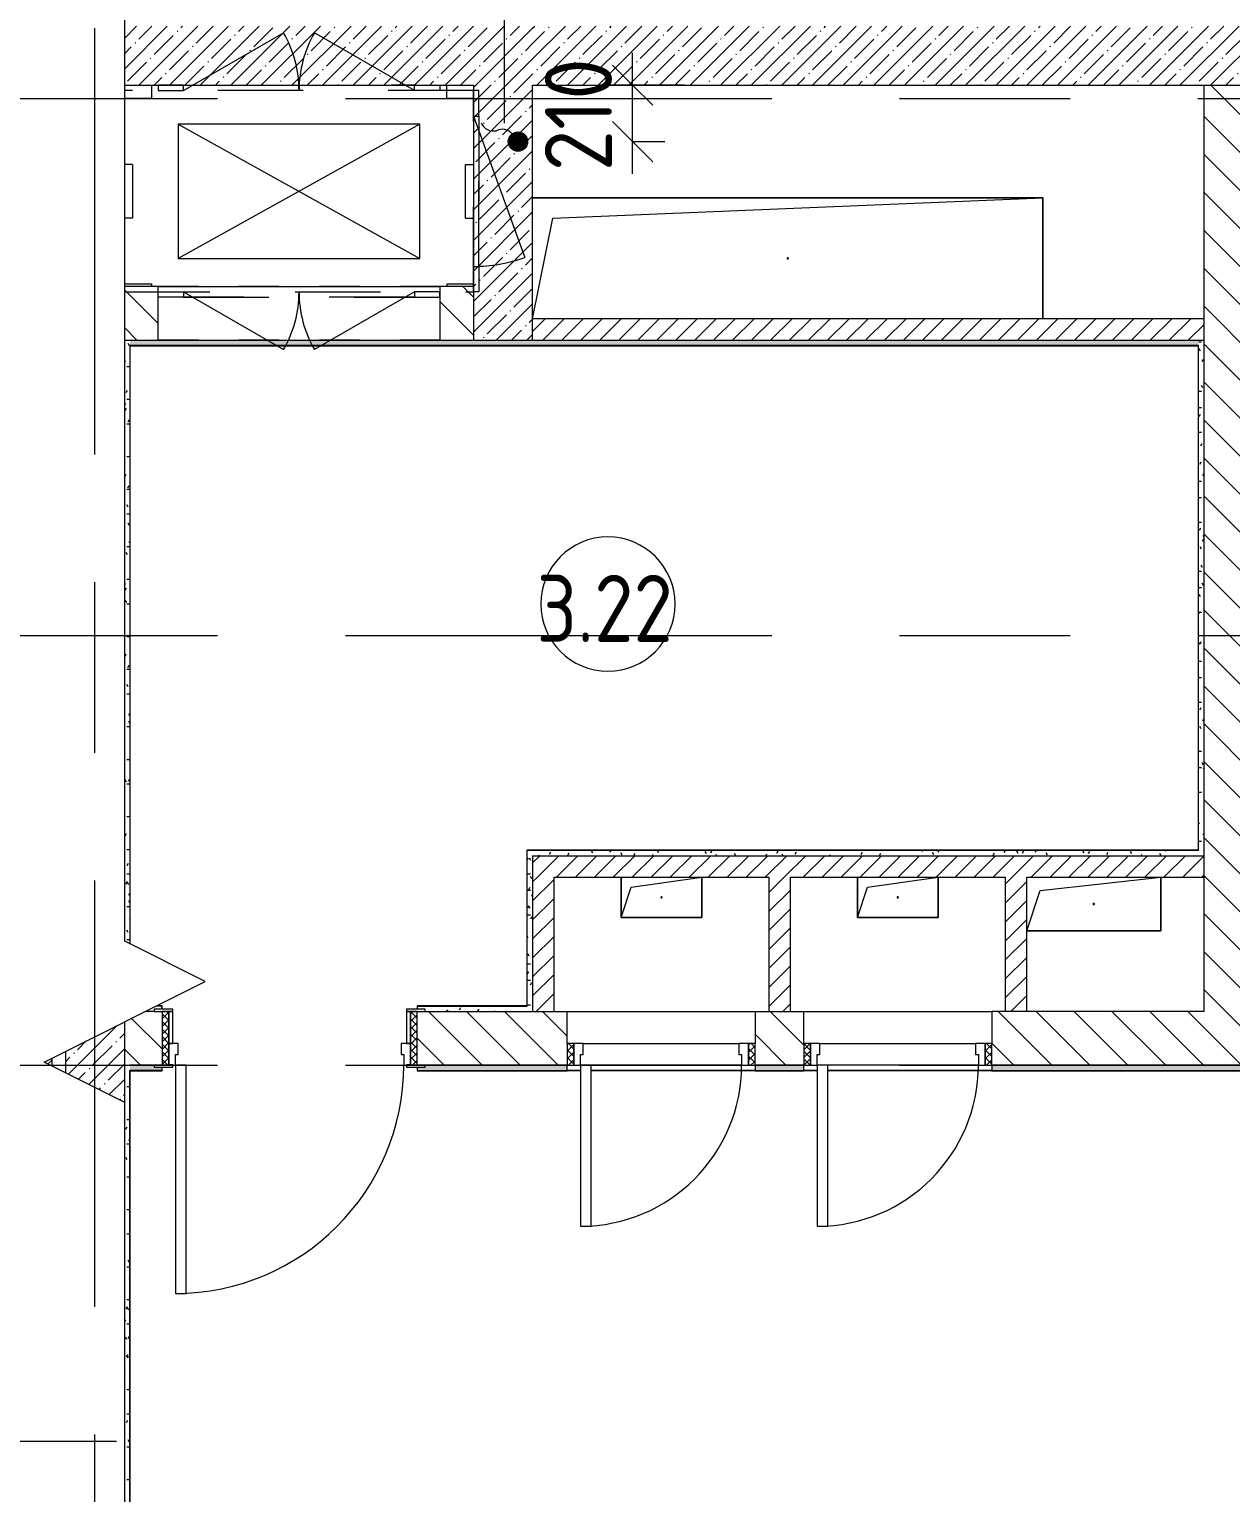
# Model space of a CAD drawing. Header units: millimetres. Extents: x 81382 to 274764, y -8553 to 29000.
# Drawn here: x 84615 to 89090, y 11807 to 17258 of the extents above; entities that cross this region are included whole.
import ezdxf

# ---------------------------------------------------------------- set-up
doc = ezdxf.new("R2010")
doc.units = ezdxf.units.MM
for name, pattern in [('Осевая', [3175, 635, -476.25, 1587.5, -476.25]), ('Снесенные', [714.375, 476.25, -238.125]), ('Штрих', [635, 317.5, -317.5]), ('Штрих короткий', [300, 150, -150])]:
    doc.linetypes.add(name, pattern=pattern)
for name, color, linetype, lineweight in [('A-ANNO-DIMS', 7, 'Continuous', 9), ('A-ANNO-DIMS-100', 7, 'Continuous', 9), ('A-AREA-IDEN', 7, 'Continuous', 9), ('A-DETL-GENF', 7, 'Continuous', 9), ('A-DOOR', 7, 'Continuous', 9), ('A-DOOR-1', 7, 'Continuous', 13), ('A-DOOR-2', 7, 'Штрих короткий', 9), ('A-DOOR-FRAM', 7, 'Continuous', 13), ('A-DOOR-FRAM-1', 7, 'Continuous', 9), ('A-GENM', 7, 'Continuous', 9), ('A-GENM-1', 7, 'Штрих', 9), ('A-WALL', 7, 'Continuous', 9), ('E-ELEC-FIXT-IDEN', 7, 'Continuous', 9), ('I-WALL', 7, 'Continuous', 9), ('M-EQPM', 7, 'Continuous', 9), ('M-EQPM-1', 7, 'Штрих', 9), ('M-EQPM-2', 7, 'Снесенные', 9), ('Оси', 7, 'Continuous', 9), ('Оси-2', 7, 'Осевая', 9), ('Электрические приборы', 7, 'Continuous', 9)]:
    doc.layers.add(name, color=color, linetype=linetype, lineweight=lineweight)
doc.layers.add('A-WALL-1', color=7, linetype='Continuous', lineweight=9, true_color=0x3c3c3c)
doc.layers.add('A-WALL-FNSH-1', color=7, linetype='Continuous', lineweight=9, true_color=0x3c3c3c)
doc.styles.add('GOST Common', font='GOST_Common.ttf', dxfattribs={"width": 0.9, "height": 250})
doc.styles.add('ISOCPEUR', font='isocpeur.ttf', dxfattribs={"width": 0.9, "height": 250})
doc.dimstyles.new('ISO-2_5_0_9К_БОЛЬШОЙ', dxfattribs={"dimscale": 304.8, "dimtxt": 248.995294, "dimasz": 0.492126, "dimexe": 0.393701, "dimexo": 0.984252, "dimgap": 0, "dimtad": 1, "dimdec": 0, "dimrnd": 10, "dimzin": 0, "dimdsep": 46, "dimtxsty": 'ISOCPEUR', "dimblk1": 'OBLIQUE', "dimblk2": 'OBLIQUE', "dimsah": 1, "dimcen": 0.09, "dimdle": 0.393701, "dimazin": 0, "dimtfac": 1, "dimtdec": 4, "dimtix": 1, "dimtmove": 0, "dimatfit": 3, "dimfxl": 1, "dimtvp": 1, "dimtolj": 1, "dimtzin": 0, "dimarcsym": 2})
pattern_1 = [(45, (0, 0), (-57.024626, 57.024626), []), (45, (57.025, 0), (-57.024626, 57.024626), [100.806, -20.161, 3.353, -16.808])]
pattern_2 = [(135, (0, 0), (-70.71068, -70.71068), [])]
pattern_3 = [(45, (0, 0), (-35.35534, 35.35534), [])]
pattern_4 = [(0, (0, 0), (121.92, 30.48), [10.058, -81.382, 10.058, -81.382, -487.68]), (0, (0, 0), (121.92, 30.48), [-182.88, 10.058, -172.822, 10.058, -81.382, -213.36]), (0, (0, 0), (121.92, 30.48), [-457.2, 10.058, -50.902, 10.058, -142.342]), (120, (45.72, 15.24), (-87.356454, 90.345817), [10.058, -81.382, 10.058, -81.382, -487.68]), (120, (45.72, 15.24), (-87.356454, 90.345817), [-182.88, 10.058, -172.822, 10.058, -81.382, -213.36]), (120, (45.72, 15.24), (-87.356454, 90.345817), [-457.2, 10.058, -50.902, 10.058, -142.342]), (240, (60.96, 76.2), (-34.563546, -120.825817), [10.058, -81.382, 10.058, -81.382, -487.68]), (240, (60.96, 76.2), (-34.563546, -120.825817), [-182.88, 10.058, -172.822, 10.058, -81.382, -213.36]), (240, (60.96, 76.2), (-34.563546, -120.825817), [-457.2, 10.058, -50.902, 10.058, -142.342])]

# ---------------------------------------------------------------- blocks, each defined once
blk = doc.blocks.new('110_Дверь_СКБ_1Ст_Внутренняя1 - Д-8 950x2100h_охрана-31784688-План размещения напольных электротехнических лючков и розеток 3 этажа в осях 23-33')
at = {"layer": 'A-DOOR'}
h = blk.add_hatch(dxfattribs=at)
h.set_pattern_fill('FP_6', color=256, style=0, pattern_type=2)
h.set_pattern_definition([(135, (1826.41, 164.685), (-14.14214, -14.14214), []), (225, (1826.41, 164.685), (14.14214, -14.14214), [])])
h.paths.add_polyline_path([(462.5, 100), (462.5, -100), (487.5, -100), (487.5, 100)])
at = {"layer": 'A-DOOR-FRAM-1'}
h = blk.add_hatch(dxfattribs=at)
h.set_pattern_fill('FP_7', color=256, style=0, pattern_type=2)
h.set_pattern_definition([(45, (-296.384, 164.685), (-14.1421, 14.1421), []), (135, (-296.384, 164.685), (-14.1421, -14.1421), [])])
h.paths.add_polyline_path([(-437.5, 100), (-462.5, 100), (-462.5, -100), (-437.5, -100), (-437.5, -2.1)])
at = {"layer": 'A-DOOR'}
blk.add_arc((437.5, 100), 850, 90, 180, dxfattribs=at)
at = {"layer": 'A-DOOR-1'}
for p, q in [((437.5, 950), (397.5, 950)), ((397.5, 950), (397.5, 100)), ((437.5, 100), (437.5, 950)), ((397.5, 100), (437.5, 100))]:
    blk.add_line(p, q, dxfattribs=at)
at = {"layer": 'A-DOOR-FRAM'}
for p, q in [((-422.5, 108), (-492.5, 108)), ((-492.5, 108), (-492.5, 100)), ((-492.5, 100), (-422.5, 100)), ((-437.5, 100), (-462.5, 100)), ((-462.5, 100), (-462.5, -100)), ((-412.5, 100), (-437.5, 100)), ((-437.5, 100), (-437.5, 20)), ((-437.5, -100), (-437.5, 100)), ((-422.5, 100), (-437.5, 100)), ((-437.5, 100), (-437.5, 99)), ((-437.5, 99), (-422.5, 99)), ((-422.5, 100), (-422.5, 108)), ((-422.5, 99), (-422.5, 100)), ((-412.5, 60), (-412.5, 100)), ((-402.5, 60), (-412.5, 60)), ((-402.5, 20), (-402.5, 60)), ((437.5, 60), (427.5, 60)), ((427.5, 60), (427.5, 20)), ((437.5, 100), (437.5, 60)), ((462.5, 100), (437.5, 100)), ((517.5, 108), (447.5, 108)), ((447.5, 108), (447.5, 100)), ((462.5, 100), (447.5, 100)), ((447.5, 100), (447.5, 99)), ((447.5, 100), (517.5, 100)), ((447.5, 99), (462.5, 99)), ((462.5, 20), (462.5, 100)), ((487.5, 100), (462.5, 100)), ((462.5, 100), (462.5, -100)), ((462.5, 99), (462.5, 100)), ((487.5, -100), (487.5, 100)), ((517.5, 100), (517.5, 108)), ((-437.5, 20), (-402.5, 20)), ((-422.5, 20), (-437.5, 20)), ((-437.5, 20), (-437.5, -100)), ((-422.5, -100), (-422.5, 20)), ((427.5, 20), (462.5, 20)), ((462.5, 20), (447.5, 20)), ((447.5, 20), (447.5, -100)), ((462.5, -100), (462.5, 20)), ((-422.5, -100), (-492.5, -100)), ((-492.5, -100), (-492.5, -108)), ((-492.5, -108), (-422.5, -108)), ((-462.5, -100), (-437.5, -100)), ((-437.5, -100), (-422.5, -100)), ((-422.5, -108), (-422.5, -100)), ((447.5, -100), (462.5, -100)), ((517.5, -100), (447.5, -100)), ((447.5, -100), (447.5, -108)), ((447.5, -108), (517.5, -108)), ((462.5, -100), (487.5, -100)), ((517.5, -108), (517.5, -100))]:
    blk.add_line(p, q, dxfattribs=at)
blk = doc.blocks.new('DOR_Проход в стене_Прямоугольный - 1050x1150 EI30-23344994-План размещения напольных электротехнических лючков и розеток 3 этажа в осях 23-33')
at = {"layer": 'A-DOOR-2'}
for p, q in [((525, 100), (-525, 100)), ((525, -100), (-525, -100))]:
    blk.add_line(p, q, dxfattribs=at)
blk = doc.blocks.new('160_Подъемник - 160_Подъемник-23521422-План размещения напольных электротехнических лючков и розеток 3 этажа в осях 23-33')
at = {"layer": 'A-GENM'}
for p, q in [((220, 0), (592.4, 215)), ((566.4, 200), (592.4, 215)), ((566.4, 200), (592.4, 215)), ((733.6, 200), (707.6, 215)), ((1080, 0), (707.6, 215)), ((733.6, 200), (707.6, 215)), ((-20, -95), (-20, 0)), ((-20, 0), (0, 0)), ((0, 0), (0, -95)), ((220, 20), (125, 20)), ((125, 20), (125, 0)), ((220, 0), (220, 20)), ((1080, 0), (1080, 20)), ((1080, 20), (1175, 20)), ((1175, 20), (1175, 0)), ((125, 0), (220, 0)), ((1175, 0), (1080, 0)), ((0, -95), (-20, -95)), ((0, -655), (-191.5, -128.8)), ((0, -655), (-20, -655)), ((-20, -655), (-20, -750)), ((0, -750), (0, -655)), ((-20, -750), (0, -750)), ((125, -770), (125, -750)), ((125, -750), (220, -750)), ((125, -770), (125, -750)), ((125, -750), (220, -750)), ((125, -770), (125, -750)), ((125, -750), (220, -750)), ((220, -750), (220, -770)), ((220, -750), (254.6, -770)), ((220, -750), (220, -770)), ((220, -750), (592.4, -965)), ((220, -750), (220, -770)), ((220, -750), (254.6, -770)), ((1080, -750), (707.6, -965)), ((1080, -750), (1045.4, -770)), ((1080, -750), (1045.4, -770)), ((1080, -750), (1080, -770)), ((1175, -750), (1080, -750)), ((1080, -750), (1080, -770)), ((1175, -750), (1080, -750)), ((1080, -750), (1080, -770)), ((1175, -750), (1080, -750)), ((1175, -770), (1175, -750)), ((1175, -770), (1175, -750)), ((1175, -770), (1175, -750)), ((220, -770), (125, -770)), ((1080, -770), (1175, -770))]:
    blk.add_line(p, q, dxfattribs=at)
for centre, radius, start, end in [((220, 0), 430, 27.7919, 30), ((220, 0), 430, 0, 30), ((220, 0), 430, 27.7919, 30), ((1080, 0), 430, 150, 180), ((1080, 0), 430, 150, 152.2081), ((1080, 0), 430, 150, 152.2081), ((0, -655), 560, 90, 110), ((220, -750), 430, 330, 0), ((220, -750), 430, 357.3215, 0), ((220, -750), 430, 357.3215, 0), ((1080, -750), 430, 180, 182.6785), ((1080, -750), 430, 180, 210), ((1080, -750), 430, 180, 182.6785)]:
    blk.add_arc(centre, radius, start, end, dxfattribs=at)
at = {"layer": 'A-GENM-1'}
for p, q in [((1080, 20), (220, 20)), ((220, 20), (1080, 20)), ((-20, -95), (-20, -655)), ((-20, -655), (-20, -95)), ((220, -770), (305.2, -770)), ((1080, -770), (994.8, -770))]:
    blk.add_line(p, q, dxfattribs=at)
at = {"layer": 'M-EQPM'}
for p, q in [((1100, -625), (200, -125)), ((200, -625), (1100, -125)), ((1100, -125), (200, -125)), ((200, -125), (200, -625)), ((1100, -125), (200, -125)), ((200, -125), (200, -625)), ((1100, -625), (1100, -125)), ((1100, -625), (1100, -125)), ((200, -625), (1100, -625)), ((200, -625), (1100, -625))]:
    blk.add_line(p, q, dxfattribs=at)
at = {"layer": 'M-EQPM-1'}
for p, q in [((1299.3, 0), (0, 0)), ((0, 0), (0, -750)), ((0, -750), (1299.3, -750))]:
    blk.add_line(p, q, dxfattribs=at)
blk = doc.blocks.new('110_Дверь_СКБ_1Ст - д-18 700x2100h_Технический шкаф ЭОМ и СС-23257539-План размещения напольных электротехнических лючков и розеток 3 этажа в осях 23-33')
at = {"layer": 'A-DOOR'}
h = blk.add_hatch(dxfattribs=at)
h.set_pattern_fill('FP_20', color=256, style=0, pattern_type=2)
h.set_pattern_definition([(135, (1951.41, 164.685), (-14.14214, -14.14214), []), (225, (1951.41, 164.685), (14.14214, -14.14214), [])])
h.paths.add_polyline_path([(362.5, 100), (337.5, 100), (337.5, 20), (362.5, 20)])
at = {"layer": 'A-DOOR-FRAM-1'}
h = blk.add_hatch(dxfattribs=at)
h.set_pattern_fill('FP_21', color=256, style=0, pattern_type=2)
h.set_pattern_definition([(45, (-171.384, 164.685), (-14.1421, 14.1421), []), (135, (-171.384, 164.685), (-14.1421, -14.1421), [])])
h.paths.add_polyline_path([(-312.5, 100), (-337.5, 100), (-337.5, 20), (-312.5, 20)])
at = {"layer": 'A-DOOR'}
blk.add_arc((312.5, 100), 600, 90, 180, dxfattribs=at)
at = {"layer": 'A-DOOR-1'}
for p, q in [((312.5, 700), (272.5, 700)), ((272.5, 700), (272.5, 100)), ((312.5, 100), (312.5, 700)), ((272.5, 100), (312.5, 100))]:
    blk.add_line(p, q, dxfattribs=at)
at = {"layer": 'A-DOOR-FRAM'}
for p, q in [((-312.5, 100), (-337.5, 100)), ((-337.5, 100), (-337.5, 20)), ((-287.5, 100), (-312.5, 100)), ((-312.5, 100), (-312.5, 20)), ((-312.5, 20), (-312.5, 100)), ((-287.5, 60), (-287.5, 100)), ((-277.5, 60), (-287.5, 60)), ((-277.5, 20), (-277.5, 60)), ((312.5, 60), (302.5, 60)), ((302.5, 60), (302.5, 20)), ((312.5, 100), (312.5, 60)), ((337.5, 100), (312.5, 100)), ((337.5, 20), (337.5, 100)), ((362.5, 100), (337.5, 100)), ((337.5, 100), (337.5, 20)), ((362.5, 20), (362.5, 100)), ((-337.5, 20), (-312.5, 20)), ((-312.5, 20), (-277.5, 20)), ((302.5, 20), (337.5, 20)), ((337.5, 20), (362.5, 20))]:
    blk.add_line(p, q, dxfattribs=at)
at = {"layer": 'A-DOOR-FRAM-1'}
for p, q in [((-287.5, 100), (272.5, 100)), ((302.5, 20), (-277.5, 20))]:
    blk.add_line(p, q, dxfattribs=at)
blk = doc.blocks.new('Закладная деталь приямка - 200_100-20924312-План размещения напольных электротехнических лючков и розеток 3 этажа в осях 23-33')
at = {"layer": 'M-EQPM-2'}
for p, q in [((85000, 16755), (84970.7, 16755)), ((85000, 16755), (85000, 16555)), ((85000, 16555), (84970.7, 16555))]:
    blk.add_line(p, q, dxfattribs=at)
blk = doc.blocks.new('Закладная деталь приямка - 200_100-V10-План размещения напольных электротехнических лючков и розеток 3 этажа в осях 23-33')
at = {"layer": 'M-EQPM-2'}
for p, q in [((86240, 16555), (86240, 16755)), ((86240, 16755), (86270, 16755)), ((86240, 16555), (86270, 16555))]:
    blk.add_line(p, q, dxfattribs=at)
blk = doc.blocks.new('Закладная деталь приямка - 150_100-20924311-План размещения напольных электротехнических лючков и розеток 3 этажа в осях 23-33')
at = {"layer": 'M-EQPM-2'}
for p, q in [((86170, 17000), (86170, 17050)), ((86270, 17000), (86170, 17000))]:
    blk.add_line(p, q, dxfattribs=at)
blk = doc.blocks.new('Закладная деталь приямка - 150_100-V11-План размещения напольных электротехнических лючков и розеток 3 этажа в осях 23-33')
at = {"layer": 'M-EQPM-2'}
for p, q in [((85070, 17050), (85070, 17000)), ((85070, 17000), (84970.7, 17000))]:
    blk.add_line(p, q, dxfattribs=at)
blk = doc.blocks.new('Закладная деталь приямка - 150_100-V12-План размещения напольных электротехнических лючков и розеток 3 этажа в осях 23-33')
at = {"layer": 'M-EQPM-2'}
for p, q in [((84970.7, 16310), (85070, 16310)), ((85070, 16310), (85070, 16300))]:
    blk.add_line(p, q, dxfattribs=at)
blk = doc.blocks.new('Закладная деталь приямка - 150_100-V13-План размещения напольных электротехнических лючков и розеток 3 этажа в осях 23-33')
at = {"layer": 'M-EQPM-2'}
for q in [(86270, 16310), (86170, 16300)]:
    blk.add_line((86170, 16310), q, dxfattribs=at)
blk = doc.blocks.new('GM_Отверстие прямоугольное _в плите_ - Отверстие-21604025-План размещения напольных электротехнических лючков и розеток 3 этажа в осях 23-33')
at = {"layer": 'A-GENM'}
for p, q in [((-200, 50), (250, 100)), ((250, 100), (250, -100)), ((250, -100), (250, 100)), ((-250, -100), (-200, 50)), ((250, -100), (-250, -100)), ((-250, -100), (250, -100))]:
    blk.add_line(p, q, dxfattribs=at)
for start, end in [(360, 180), (180, 360)]:
    blk.add_arc((0, 0), 2.5, start, end, dxfattribs=at)
blk = doc.blocks.new('GM_Отверстие прямоугольное _в плите_ - Отверстие-21620300-План размещения напольных электротехнических лючков и розеток 3 этажа в осях 23-33')
at = {"layer": 'A-GENM'}
for p, q in [((-150, -75), (-150, 75)), ((-150, 75), (-150, -75)), ((-112.5, 37.5), (150, 75)), ((150, 75), (150, -75)), ((150, -75), (150, 75)), ((-150, -75), (-112.5, 37.5)), ((150, -75), (-150, -75)), ((-150, -75), (150, -75))]:
    blk.add_line(p, q, dxfattribs=at)
for start, end in [(360, 180), (180, 360)]:
    blk.add_arc((0, 0), 2.5, start, end, dxfattribs=at)
blk = doc.blocks.new('GM_Отверстие прямоугольное _в плите_ - Отверстие-22256730-План размещения напольных электротехнических лючков и розеток 3 этажа в осях 23-33')
at = {"layer": 'A-GENM'}
for p, q in [((-950, 225), (950, 225)), ((950, 225), (-950, 225)), ((-875, 150), (950, 225)), ((950, 225), (950, -225)), ((950, -225), (950, 225)), ((-950, -225), (-875, 150))]:
    blk.add_line(p, q, dxfattribs=at)
for start, end in [(360, 180), (180, 360)]:
    blk.add_arc((0, 0), 2.5, start, end, dxfattribs=at)
blk = doc.blocks.new('Блок Розеток и Выключателей - Блок Розеток и Выключателей_SK3-27371129-План размещения напольных электротехнических лючков и розеток 3 этажа в осях 23-33')
at = {"layer": 'A-DETL-GENF'}
for p, q in [((-31.2, 88), (-31.2, 112)), ((-28.8, 83.2), (-28.8, 116.8)), ((-26.4, 80.8), (-26.4, 119.2)), ((-24, 78.4), (-24, 121.6)), ((-21.6, 76), (-21.6, 124)), ((-19.2, 73.6), (-19.2, 126.4)), ((-16.8, 71.2), (-16.8, 128.8)), ((-14.4, 71.2), (-14.4, 128.8)), ((-12, 68.8), (-12, 131.2)), ((-9.6, 68.8), (-9.6, 131.2)), ((-7.2, 66.4), (-7.2, 133.6)), ((-4.8, 66.4), (-4.8, 133.6)), ((-2.4, 66.4), (-2.4, 133.6)), ((0, 66.4), (0, 133.6)), ((2.4, 66.4), (2.4, 133.6)), ((4.8, 66.4), (4.8, 133.6)), ((7.2, 66.4), (7.2, 133.6)), ((9.6, 68.8), (9.6, 131.2)), ((12, 68.8), (12, 131.2)), ((14.4, 71.2), (14.4, 128.8)), ((16.8, 71.2), (16.8, 128.8)), ((19.2, 73.6), (19.2, 126.4)), ((21.6, 76), (21.6, 124)), ((24, 78.4), (24, 121.6)), ((26.4, 80.8), (26.4, 119.2)), ((28.8, 83.2), (28.8, 116.8)), ((31.2, 88), (31.2, 112)), ((-33.6, 92.8), (-33.6, 107.2)), ((33.6, 92.8), (33.6, 107.2))]:
    blk.add_line(p, q, dxfattribs=at)
blk.add_circle((0, 100), 36, dxfattribs=at)
for centre, radius, start, end in [((91.1, 190.4), 51.5, 116.1348, 191.3344), ((-2.1, 158.1), 48.1, 310.0114, 27.4935)]:
    blk.add_arc(centre, radius, start, end, dxfattribs=at)
blk = doc.blocks.new('DET_L_Линия разрыва - М100-30674062-План размещения напольных электротехнических лючков и розеток 3 этажа в осях 23-33')
at = {"layer": 'A-DETL-GENF'}
for p, q in [((13669.4, 300), (13519.4, 0)), ((13969.4, -300), (13669.4, 300)), ((13519.4, 0), (35.5, 0)), ((14119.4, 0), (13969.4, -300)), ((27638.8, 0), (14119.4, 0))]:
    blk.add_line(p, q, dxfattribs=at)
blk = doc.blocks.new('Марка_Помещения - Номер-25198446-План размещения напольных электротехнических лючков и розеток 3 этажа в осях 23-33')
at = {"layer": 'A-AREA-IDEN'}
for start, end in [(360, 180), (180, 360)]:
    blk.add_arc((0, 0), 2.5, start, end, dxfattribs=at)
blk = doc.blocks.new('DIMBLOCK3-План размещения напольных электротехнических лючков и розеток 3 этажа в осях 23-33')
at = {"layer": 'A-ANNO-DIMS-100', "lineweight": 20}
for p, q in [((86862.1, 17050), (86787.1, 17125)), ((86862.1, 17050), (86937.1, 16975)), ((86862.1, 16839.9), (86787.1, 16914.9)), ((86862.1, 16839.9), (86937.1, 16764.9))]:
    blk.add_line(p, q, dxfattribs=at)
at = {"layer": 'A-ANNO-DIMS-100'}
for p, q in [((86862.1, 16719.9), (86862.1, 17170)), ((87056, 17050), (86742.1, 17050)), ((86862.1, 17050), (87056, 17050)), ((86860.3, 16839.9), (86982.1, 16839.9)), ((86862.1, 16839.9), (86860.3, 16839.9))]:
    blk.add_line(p, q, dxfattribs=at)
at = {"layer": 'A-ANNO-DIMS-100', "color": 0, "insert": (86535.5, 16729.5), "char_height": 250, "width": 517.144, "attachment_point": 1, "rotation": 90, "line_spacing_factor": 1.149209, "style": 'ISOCPEUR'}
blk.add_mtext('210', dxfattribs=at)
blk = doc.blocks.new('_Oblique')
at = {"color": 0, "linetype": 'ByBlock', "lineweight": -2}
blk.add_line((-0.5, -0.5), (0.5, 0.5), dxfattribs=at)

msp = doc.modelspace()

# ---------------------------------------------------------------- hatches: boundary and pattern name
at = {"layer": 'I-WALL'}
h = msp.add_hatch(dxfattribs=at)
h.set_pattern_fill('FP_4', color=256, style=0, pattern_type=2)
h.set_pattern_definition(pattern_1)
h.paths.add_polyline_path([(86270, 17050), (86490, 17050), (86490, 17270), (84970.7, 17270), (84970.7, 17050), (85822.7, 17050)])
h = msp.add_hatch(dxfattribs=at)
h.set_pattern_fill('FP_4', color=256, style=0, pattern_type=2)
h.set_pattern_definition(pattern_1)
h.paths.add_polyline_path([(92810, 17050), (92810, 17270), (86490, 17270), (86490, 17050), (92790, 17050)])
h = msp.add_hatch(dxfattribs=at)
h.set_pattern_fill('FP_4', color=256, style=0, pattern_type=2)
h.set_pattern_definition(pattern_1)
h.paths.add_polyline_path([(86270, 16100), (86490, 16100), (86490, 17050), (86270, 17050), (86270, 16180)])
h = msp.add_hatch(dxfattribs=at)
h.set_pattern_fill('FP_3', color=256, style=0, pattern_type=2)
h.set_pattern_definition(pattern_2)
h.paths.add_polyline_path([(89190, 13600), (89190, 17050), (88990, 17050), (88990, 13600)])
h = msp.add_hatch(dxfattribs=at)
h.set_pattern_fill('FP_3', color=256, style=0, pattern_type=2)
h.set_pattern_definition(pattern_2)
h.paths.add_polyline_path([(84990, 16100), (85095, 16100), (85095, 16300), (84970.7, 16300), (84970.7, 16100)])
h.paths.add_polyline_path([(86270, 16100), (86270, 16300), (86145, 16300), (86145, 16100)])
h = msp.add_hatch(dxfattribs=at)
h.set_pattern_fill('FP_5', color=256, style=0, pattern_type=2)
h.set_pattern_definition(pattern_3)
h.paths.add_polyline_path([(88970, 16100), (88990, 16100), (88990, 16180), (86490, 16180), (86490, 16100), (87094.6, 16100)])
h = msp.add_hatch(dxfattribs=at)
h.set_pattern_fill('FP_35', color=256, style=0, pattern_type=2)
h.set_pattern_definition(pattern_4)
h.paths.add_polyline_path([(84990, 13851.7), (84990, 16100), (84970.7, 16099.3), (84970.7, 13861.4), (84972, 13860.7)])
h = msp.add_hatch(dxfattribs=at)
h.set_pattern_fill('FP_35', color=256, style=0, pattern_type=2)
h.set_pattern_definition(pattern_4)
h.paths.add_polyline_path([(88969, 16080), (88970, 16080), (88970, 16100), (84990, 16100), (84990, 16080), (87094.6, 16080)])
h = msp.add_hatch(dxfattribs=at)
h.set_pattern_fill('FP_35', color=256, style=0, pattern_type=2)
h.set_pattern_definition(pattern_4)
h.paths.add_polyline_path([(88970, 14180), (88990, 14180), (88990, 16100), (88970, 16100), (88970, 14200)])
h = msp.add_hatch(dxfattribs=at)
h.set_pattern_fill('FP_35', color=256, style=0, pattern_type=2)
h.set_pattern_definition(pattern_4)
h.paths.add_polyline_path([(88970, 14180), (88970, 14200), (86470, 14200), (86470, 14180), (87094.6, 14180)])
h = msp.add_hatch(dxfattribs=at)
h.set_pattern_fill('FP_35', color=256, style=0, pattern_type=2)
h.set_pattern_definition(pattern_4)
h.paths.add_polyline_path([(86490, 13600), (86490, 14180), (86470, 14180), (86470, 13600)])
h = msp.add_hatch(dxfattribs=at)
h.set_pattern_fill('FP_5', color=256, style=0, pattern_type=2)
h.set_pattern_definition(pattern_3)
h.paths.add_polyline_path([(88250, 14100), (88990, 14100), (88990, 14180), (86490, 14180), (86490, 14100), (87450, 14100)])
h = msp.add_hatch(dxfattribs=at)
h.set_pattern_fill('FP_5', color=256, style=0, pattern_type=2)
h.set_pattern_definition(pattern_3)
h.paths.add_polyline_path([(86570, 13600), (86570, 14100), (86490, 14100), (86490, 13600)])
h = msp.add_hatch(dxfattribs=at)
h.set_pattern_fill('FP_5', color=256, style=0, pattern_type=2)
h.set_pattern_definition(pattern_3)
h.paths.add_polyline_path([(87450, 13600), (87450, 14100), (87370, 14100), (87370, 13600)])
h = msp.add_hatch(dxfattribs=at)
h.set_pattern_fill('FP_5', color=256, style=0, pattern_type=2)
h.set_pattern_definition(pattern_3)
h.paths.add_polyline_path([(88330, 13600), (88330, 14100), (88250, 14100), (88250, 13600)])
h = msp.add_hatch(dxfattribs=at)
h.set_pattern_fill('FP_3', color=256, style=0, pattern_type=2)
h.set_pattern_definition(pattern_2)
h.paths.add_polyline_path([(89450, 13400), (89450, 13600), (88200, 13600), (88200, 13400), (89420, 13400)])
h.paths.add_polyline_path([(87500, 13400), (87500, 13600), (87318.4, 13600), (87318.4, 13400)])
h.paths.add_polyline_path([(86618.4, 13400), (86618.4, 13600), (86060, 13600), (86060, 13400), (86090, 13400)])
h.paths.add_polyline_path([(85110, 13400), (85110, 13600), (85047.9, 13600), (84970, 13561.1), (84970.7, 13400), (85080, 13400)])
h = msp.add_hatch(dxfattribs=at)
h.set_pattern_fill('FP_35', color=256, style=0, pattern_type=2)
h.set_pattern_definition(pattern_4)
h.paths.add_polyline_path([(86090, 13600), (86470, 13600), (86469, 13620), (86060, 13620), (86060, 13608), (86090, 13608), (86090, 13601.5)])
h.paths.add_polyline_path([(85047.9, 13600), (85080, 13600), (85080, 13608), (85110, 13608), (85110, 13620), (85087.9, 13620), (85063.5, 13607.8)])
h = msp.add_hatch(dxfattribs=at)
h.set_pattern_fill('FP_4', color=256, style=0, pattern_type=2)
h.set_pattern_definition(pattern_1)
h.paths.add_polyline_path([(84970, 13261.7), (84970, 13561.1), (84750, 13451.1), (84750, 13371.7), (84960.2, 13266.6)])
h = msp.add_hatch(dxfattribs=at)
h.set_pattern_fill('FP_4', color=256, style=0, pattern_type=2)
h.set_pattern_definition(pattern_1)
h.paths.add_polyline_path([(84700, 13396.7), (84700, 13426.1), (84670.7, 13411.4)])
h = msp.add_hatch(dxfattribs=at)
h.set_pattern_fill('FP_35', color=256, style=0, pattern_type=2)
h.set_pattern_definition(pattern_4)
h.paths.add_polyline_path([(84990, 10620), (84990, 13400), (84970, 13400), (84970.7, 10620)])
h = msp.add_hatch(dxfattribs=at)
h.set_pattern_fill('FP_35', color=256, style=0, pattern_type=2)
h.set_pattern_definition(pattern_4)
h.paths.add_polyline_path([(97800, 13380), (97800, 13400), (97520, 13400), (97520, 13380)])
h.paths.add_polyline_path([(96820, 13380), (96820, 13400), (96650, 13400), (96650, 13392), (96595, 13392), (96595, 13380), (96650, 13380)])
h.paths.add_polyline_path([(95195, 13380), (95195, 13392), (95140, 13392), (95140, 13400), (94510, 13400), (94510, 13392), (94455, 13392), (94455, 13380), (95140, 13380)])
h.paths.add_polyline_path([(92280, 13380), (93055, 13380), (93055, 13392), (93000, 13392), (93000, 13400), (92280, 13400), (92280, 13392), (92250, 13392), (92250, 13380)])
h.paths.add_polyline_path([(90430, 13380), (91300, 13380), (91300, 13392), (91270, 13392), (91270, 13400), (90430, 13400), (90430, 13392), (90400, 13392), (90400, 13380)])
h.paths.add_polyline_path([(89420, 13380), (89450, 13380), (89450, 13392), (89420, 13392), (89420, 13400), (88200, 13400), (88200, 13380)])
h.paths.add_polyline_path([(87500, 13380), (87500, 13400), (87318.4, 13400), (87318.4, 13380)])
h.paths.add_polyline_path([(86090, 13380), (86618.4, 13380), (86618.4, 13400), (86090, 13400), (86090, 13392), (86060, 13392), (86060, 13380)])
h.paths.add_polyline_path([(84991, 13380), (85110, 13380), (85110, 13392), (85080, 13392), (85080, 13400), (84990, 13400), (84990, 13380)])

# ---------------------------------------------------------------- linework, layer by layer
at = {"layer": 'A-WALL'}
for p, q in [((88990, 17050), (88990, 13600)), ((84970.7, 16100), (88990, 16100)), ((88970, 16080), (84990, 16080)), ((84990, 16080), (84990, 13851.7)), ((88970, 14200), (88970, 16080)), ((86470, 13620), (86470, 14180)), ((86490, 14180), (88990, 14180)), ((85080, 13600), (85047.9, 13600)), ((85110, 13620), (85087.9, 13620)), ((86060, 13620), (86470, 13620)), ((86090, 13600), (86618.4, 13600)), ((87318.4, 13600), (87500, 13600)), ((84970, 13561.1), (84970, 13400)), ((84970, 13400), (85080, 13400)), ((85080, 13400), (84990, 13400)), ((84990, 10620), (84990, 13380))]:
    msp.add_line(p, q, dxfattribs=at)
at = {"layer": 'A-WALL-1'}
for p, q in [((84970.7, 17050), (86270, 17050)), ((86270, 17050), (86270, 16100)), ((86490, 16100), (86490, 17050)), ((86490, 17050), (91020, 17050)), ((85095, 16300), (84970.7, 16300)), ((85095, 16100), (85095, 16300)), ((86270, 16300), (86145, 16300)), ((86145, 16300), (86145, 16100)), ((88990, 16180), (86490, 16180)), ((88970, 14200), (86470, 14200)), ((86490, 14180), (86490, 13600)), ((86570, 14100), (87370, 14100)), ((86570, 13600), (86570, 14100)), ((87370, 14100), (87370, 13600)), ((87450, 14100), (88250, 14100)), ((87450, 13600), (87450, 14100)), ((88250, 14100), (88250, 13600)), ((88330, 14100), (88990, 14100)), ((88330, 13600), (88330, 14100)), ((85110, 13608), (85110, 13620)), ((86060, 13620), (86060, 13608)), ((86618.4, 13480), (86618.4, 13600)), ((87318.4, 13600), (87318.4, 13480)), ((87500, 13480), (87500, 13600)), ((88990, 13600), (88200, 13600)), ((88200, 13600), (88200, 13480)), ((84700, 13396.7), (84700, 13426.1)), ((84750, 13451.1), (84750, 13371.7)), ((84970, 13400), (84970, 13261.7)), ((84990, 13380), (84991, 13380)), ((85110, 13380), (85110, 13392)), ((86060, 13392), (86060, 13380)), ((86060, 13380), (86618.4, 13380)), ((86090, 13400), (86618.4, 13400)), ((86618.4, 13400), (86090, 13400)), ((86618.4, 13380), (86618.4, 13400)), ((87318.4, 13400), (87500, 13400)), ((87500, 13400), (87318.4, 13400)), ((87318.4, 13400), (87318.4, 13380)), ((87318.4, 13380), (87500, 13380)), ((87500, 13380), (87500, 13400)), ((88200, 13400), (89420, 13400)), ((89420, 13400), (88200, 13400)), ((88200, 13400), (88200, 13380)), ((88200, 13380), (89450, 13380))]:
    msp.add_line(p, q, dxfattribs=at)
at = {"layer": 'A-WALL-FNSH-1'}
for p, q in [((84991, 16079), (88969, 16079)), ((84991, 13851.2), (84991, 16079)), ((88969, 16079), (88969, 14201)), ((86469, 14201), (86469, 13621)), ((88969, 14201), (86469, 14201)), ((86470, 14180), (86470, 14200)), ((85110, 13621), (85089.9, 13621)), ((85110, 13620), (85110, 13621)), ((86469, 13621), (86060, 13621)), ((86060, 13621), (86060, 13620)), ((85110, 13380), (84991, 13380)), ((84991, 10620), (84991, 13379)), ((84991, 13379), (85110, 13379)), ((85110, 13379), (85110, 13380)), ((86060, 13380), (86060, 13379)), ((86060, 13379), (86618.4, 13379)), ((86618.4, 13379), (86618.4, 13380)), ((87318.4, 13380), (87318.4, 13379)), ((87318.4, 13379), (87500, 13379)), ((87500, 13379), (87500, 13380)), ((88200, 13380), (88200, 13379)), ((88200, 13379), (89450, 13379))]:
    msp.add_line(p, q, dxfattribs=at)
at = {"layer": 'E-ELEC-FIXT-IDEN'}
msp.add_line((86385, 16908.3), (86385, 17591.9), dxfattribs=at)
at = {"layer": 'I-WALL'}
for p, q in [((85095, 16300), (86145, 16300)), ((86618.4, 13600), (87318.4, 13600)), ((87500, 13600), (88200, 13600)), ((86668.4, 13380), (86618.4, 13380)), ((86668.4, 13379), (86618.4, 13379)), ((87318.4, 13380), (86708.4, 13380)), ((87318.4, 13379), (86708.4, 13379)), ((87550, 13380), (87500, 13380)), ((87550, 13379), (87500, 13379)), ((88200, 13380), (87590, 13380)), ((88200, 13379), (87590, 13379))]:
    msp.add_line(p, q, dxfattribs=at)
at = {"layer": 'Оси'}
for p, q in [((82181.8, 17000), (84681.8, 17000)), ((82181.8, 15000), (84681.8, 15000)), ((82181.8, 13400), (84681.8, 13400)), ((83586.2, 12000), (84939.7, 12000))]:
    msp.add_line(p, q, dxfattribs=at)
at = {"layer": 'Оси-2'}
for p, q in [((84860, 1863.7), (84860, 19415.1)), ((84681.8, 17000), (122730, 17000)), ((84681.8, 15000), (122160, 15000)), ((84681.8, 13400), (122130, 13400))]:
    msp.add_line(p, q, dxfattribs=at)

# ---------------------------------------------------------------- block references
at = {"layer": 'A-AREA-IDEN', "xscale": 99.99999999999993, "yscale": 99.99999999999993, "zscale": 99.99999999999993}
msp.add_blockref('Марка_Помещения - Номер-25198446-План размещения напольных электротехнических лючков и розеток 3 этажа в осях 23-33', (86770.5, 15117.5), dxfattribs=at)
at = {"layer": 'A-DETL-GENF', "rotation": 270.0000000000003}
msp.add_blockref('DET_L_Линия разрыва - М100-30674062-План размещения напольных электротехнических лючков и розеток 3 этажа в осях 23-33', (84970.7, 27380.8), dxfattribs=at)
at = {"layer": 'A-DOOR'}
msp.add_blockref('DOR_Проход в стене_Прямоугольный - 1050x1150 EI30-23344994-План размещения напольных электротехнических лючков и розеток 3 этажа в осях 23-33', (85620, 16200), dxfattribs=at)
at = {"layer": 'A-DOOR', "rotation": 180}
for name, p in [('110_Дверь_СКБ_1Ст_Внутренняя1 - Д-8 950x2100h_охрана-31784688-План размещения напольных электротехнических лючков и розеток 3 этажа в осях 23-33', (85597.5, 13500)), ('110_Дверь_СКБ_1Ст - д-18 700x2100h_Технический шкаф ЭОМ и СС-23257539-План размещения напольных электротехнических лючков и розеток 3 этажа в осях 23-33', (86980.9, 13500)), ('110_Дверь_СКБ_1Ст - д-18 700x2100h_Технический шкаф ЭОМ и СС-23257539-План размещения напольных электротехнических лючков и розеток 3 этажа в осях 23-33', (87862.5, 13500))]:
    msp.add_blockref(name, p, dxfattribs=at)
at = {"layer": 'A-GENM'}
for name, p in [('GM_Отверстие прямоугольное _в плите_ - Отверстие-22256730-План размещения напольных электротехнических лючков и розеток 3 этажа в осях 23-33', (87440, 16405)), ('GM_Отверстие прямоугольное _в плите_ - Отверстие-21620300-План размещения напольных электротехнических лючков и розеток 3 этажа в осях 23-33', (86970, 14025)), ('GM_Отверстие прямоугольное _в плите_ - Отверстие-21620300-План размещения напольных электротехнических лючков и розеток 3 этажа в осях 23-33', (87850, 14025)), ('GM_Отверстие прямоугольное _в плите_ - Отверстие-21604025-План размещения напольных электротехнических лючков и розеток 3 этажа в осях 23-33', (88580, 14000))]:
    msp.add_blockref(name, p, dxfattribs=at)
at = {"layer": 'M-EQPM', "rotation": 180}
msp.add_blockref('160_Подъемник - 160_Подъемник-23521422-План размещения напольных электротехнических лючков и розеток 3 этажа в осях 23-33', (86270, 16280), dxfattribs=at)
at = {"layer": 'M-EQPM'}
for name in ['Закладная деталь приямка - 150_100-V11-План размещения напольных электротехнических лючков и розеток 3 этажа в осях 23-33', 'Закладная деталь приямка - 150_100-20924311-План размещения напольных электротехнических лючков и розеток 3 этажа в осях 23-33', 'Закладная деталь приямка - 200_100-20924312-План размещения напольных электротехнических лючков и розеток 3 этажа в осях 23-33', 'Закладная деталь приямка - 200_100-V10-План размещения напольных электротехнических лючков и розеток 3 этажа в осях 23-33', 'Закладная деталь приямка - 150_100-V12-План размещения напольных электротехнических лючков и розеток 3 этажа в осях 23-33', 'Закладная деталь приямка - 150_100-V13-План размещения напольных электротехнических лючков и розеток 3 этажа в осях 23-33']:
    msp.add_blockref(name, (0, 0), dxfattribs=at)
at = {"layer": 'Электрические приборы', "rotation": 90.00000000000071}
msp.add_blockref('Блок Розеток и Выключателей - Блок Розеток и Выключателей_SK3-27371129-План размещения напольных электротехнических лючков и розеток 3 этажа в осях 23-33', (86535.3, 16839.9), dxfattribs=at)

# ---------------------------------------------------------------- texts
at = {"layer": 'A-AREA-IDEN', "insert": (86504.7, 15226.1), "char_height": 250, "width": 663.797, "attachment_point": 1, "style": 'GOST Common'}
msp.add_mtext('3.22', dxfattribs=at)

# ---------------------------------------------------------------- dimensions: what is measured, and where the dimension line sits
at = {"layer": 'A-ANNO-DIMS'}
dim = msp.add_linear_dim(base=(86862.1, 17050), p1=(86560.3, 16839.9), p2=(86756, 17050), angle=90, dimstyle='ISO-2_5_0_9К_БОЛЬШОЙ', override={"dimpost": '<>', "dimfxl": 287.138746}, dxfattribs=at)
dim.commit()
dim.dimension.update_dxf_attribs({"geometry": 'DIMBLOCK3-План размещения напольных электротехнических лючков и розеток 3 этажа в осях 23-33', "text_midpoint": (86737.1, 16944.9)})

doc.saveas('drawing.dxf')
